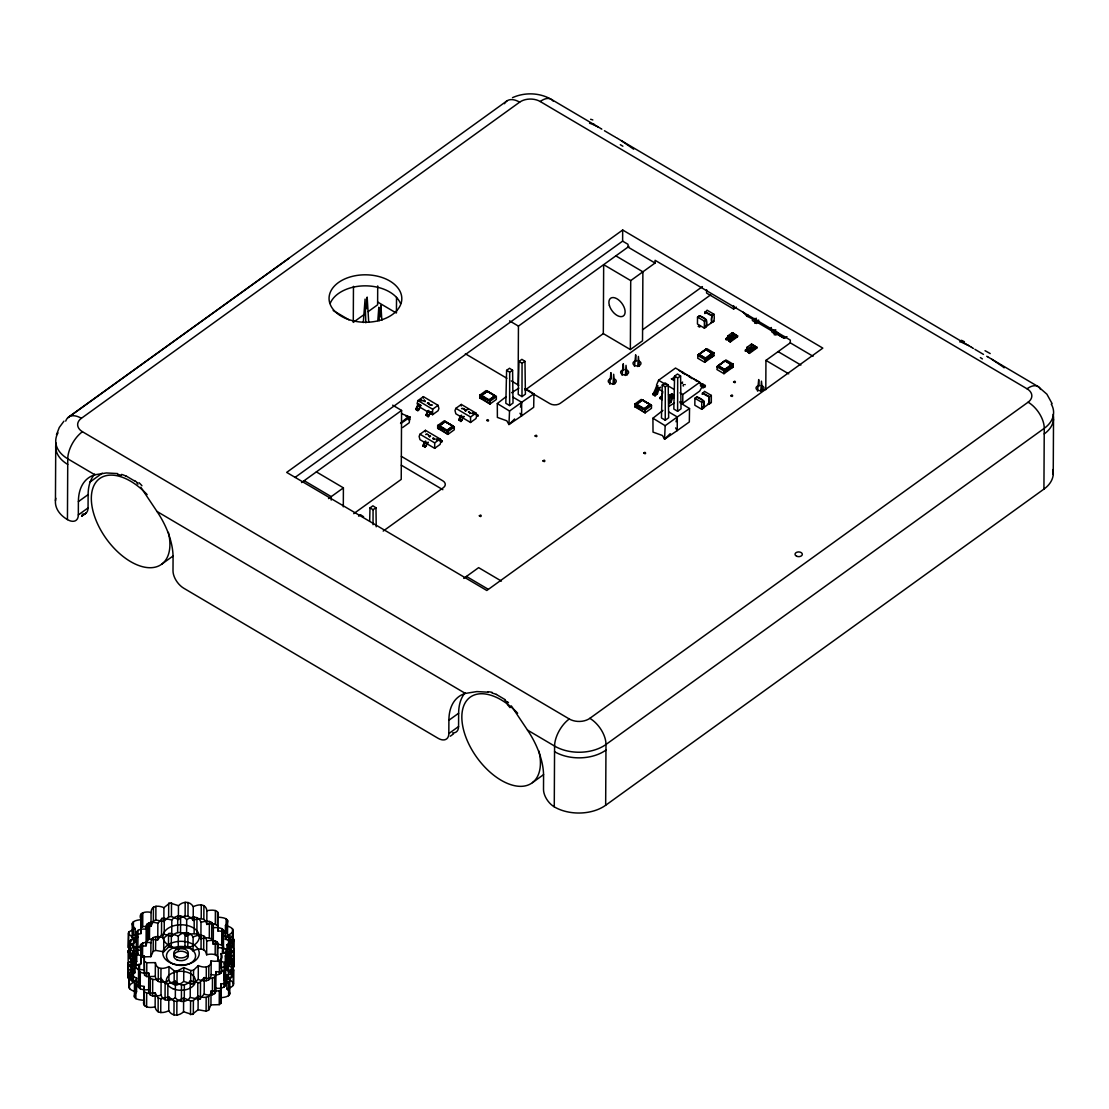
<?xml version="1.0" encoding="UTF-8"?>
<svg xmlns="http://www.w3.org/2000/svg" width="1109" height="1109" viewBox="0 0 1109 1109"><rect width="100%" height="100%" fill="white"/><g stroke="black" fill="none" stroke-linecap="round" stroke-linejoin="round"><path stroke-width="1.5" d="M731.316 340.116L731.33 338.051L735.877 334.766L732.328 332.672L727.781 335.958L727.421 337.801L731.316 340.116L736.21 336.609L735.877 334.766M750.557 351.47L750.557 349.404L755.104 346.119L751.555 344.026L747.009 347.311L746.662 349.155L750.557 351.47L755.437 347.949L755.104 346.119M373.04 524.709L373.068 509.683L375.979 507.811L372.901 505.815L369.99 507.908L369.671 521.091M509.627 405.534L509.683 372.125L512.594 370.267L509.53 368.271L506.605 370.351L505.829 403.288L509.627 405.534L513.023 403.066L512.594 370.267M521.992 396.606L522.062 363.211L524.973 361.34L521.895 359.344L518.984 361.437L518.208 394.374L521.992 396.606L525.403 394.152L524.973 361.34M665.248 420.2L665.303 386.805L668.214 384.934L665.15 382.952L662.239 385.031L661.463 417.968L665.248 420.2L668.658 417.746L668.214 384.934M677.613 411.287L677.682 377.878L680.593 376.02L677.516 374.024L674.605 376.117L673.828 409.055L677.613 411.287L681.023 408.819L680.593 376.02M55.741 445.527L55.45 500.713M1053.231 474.472L1053.522 419.299M94.667 474.125A63.698 36.001 54.2 0 0 88.124 494.6L88.055 507.922L78.323 514.936A14.556 8.22 54.2 0 1 67.441 519.594L67.76 458.807A36.389 23.733 0.3 0 1 58.001 432.87M78.323 514.936L78.392 501.628A63.698 36.001 54.2 0 1 94.861 474.791L106.367 472.947L117.623 473.571M161.027 995.078C156.3 996.7 147.705 997.518 148.661 989.644C143.976 990.476 134.563 989.214 139.457 981.992C133.496 981.202 126.592 978.526 134.328 972.87L128.2 968.989L128.173 950.565L133.842 946.615C126.066 941.486 131.236 938.172 137.89 937.299C132.401 930.493 141.176 928.275 146.166 929.259C144.322 921.537 153.375 921.468 157.852 923.298L162.773 918.016L171.812 919.985C175.707 914.745 182.569 914.592 186.686 919.666C191.441 916.408 198.761 915.479 200.992 922.341L200.909 938.893C205.636 937.271 214.217 936.453 213.275 944.327C217.946 943.496 227.373 944.757 222.465 951.979C228.44 952.77 235.344 955.445 227.608 961.101C235.219 963.582 236.356 967.921 228.177 970.805C235.815 976.17 230.908 979.053 224.129 980.12C229.577 986.941 220.885 989.117 215.853 988.161C217.433 995.979 208.977 995.771 204.167 994.121L199.246 999.389L190.207 997.435C186.312 1002.675 179.45 1002.827 175.333 997.753C170.578 1001.011 163.259 1001.94 161.027 995.078L161.11 978.512C156.355 980.093 147.816 980.994 148.745 973.078C143.99 973.882 134.716 972.676 139.54 965.426C133.413 964.262 126.828 962.265 134.411 956.318L128.284 952.437L128.187 950.676M221.232 989.464L219.305 990.85L211.015 991.099C210.973 998.738 203.002 998.169 198.164 995.951L198.081 1009.744L192.093 1014.513L183.553 1011.741C179.131 1016.094 172.186 1016.634 168.748 1010.715C163.938 1013.169 156.119 1014.236 155.135 1006.764C150.852 1008.123 141.093 1007.998 144.045 1000.263C138.764 999.971 130.266 998.89 136.559 991.862C129.85 990.476 125.137 986.76 133.413 982.366L128.173 977.972L128.242 964.178L128.547 962.307L134.993 958.925C128.034 952.603 135.062 950.427 140.995 950.066C136.92 942.719 146.471 941.402 150.907 942.872C150.963 935.234 158.92 935.802 163.772 938.02L169.76 933.251L178.313 936.024C182.722 931.671 189.667 931.13 193.118 937.05L193.035 950.843C197.859 948.389 205.678 947.322 206.648 954.794C210.932 953.435 220.691 953.56 217.738 961.295C223.02 961.586 231.518 962.667 225.224 969.696C231.947 971.082 236.647 974.797 228.371 979.192C236.369 983.045 234.47 986.677 226.86 988.84C233.68 995.3 226.943 997.185 220.857 997.698L221.093 1003.298L220.927 983.905C226.874 983.544 233.888 981.354 226.943 975.047C234.553 973.203 236.439 968.989 228.44 965.398C236.716 960.644 232.017 957.788 225.293 955.903C231.545 948.763 223.214 948.043 217.808 947.502C220.497 939.642 211.389 939.877 206.718 941C205.733 933.515 197.957 934.624 193.118 937.05M146.776 976.585L144.641 975.324L144.198 969.918C138.93 969.626 130.432 968.545 136.726 961.517C130.003 960.131 125.303 956.415 133.579 952.021L128.339 947.627L128.408 933.82L128.699 931.962L135.159 928.58C128.2 922.258 135.215 920.082 141.162 919.721C137.086 912.374 146.624 911.057 151.074 912.513C151.115 904.875 159.086 905.457 163.924 907.675L169.927 902.906L178.466 905.665C182.888 901.326 189.833 900.785 193.271 906.691L193.202 920.484C198.012 918.044 205.83 916.977 206.815 924.449C211.431 923.284 220.594 923.104 217.905 930.95C223.172 931.227 231.67 932.322 225.377 939.351C232.1 940.737 236.813 944.438 228.523 948.847C236.467 952.631 234.678 956.485 227.026 958.495C233.777 965.052 227.151 966.785 221.024 967.353C224.697 974.894 216.033 975.712 211.098 974.548C211.057 982.186 203.099 981.617 198.248 979.386L192.245 984.168L183.706 981.396C179.298 985.749 172.352 986.289 168.901 980.37L168.984 966.577C164.146 969.016 156.369 970.098 155.371 962.626L146.776 962.751L146.776 976.585L155.288 976.419C156.272 983.891 164.09 982.824 168.901 980.37M128.173 977.972L128.547 962.307M128.339 947.627L128.699 931.962M128.894 986.899L128.977 973.092L133.496 968.573L128.242 964.178M129.06 956.54L129.129 942.747L133.648 938.228L128.408 933.82M129.503 988.729L129.004 973.217M129.656 958.384L129.836 941.693M128.2 968.989L128.09 967.117L133.745 963.166L129.753 958.245L130.626 939.891M130.82 977.764L130.904 961.212M131.805 979.524L131.888 962.972M128.478 976.1L134.924 972.718L132.013 967.492L132.082 953.698M128.63 945.755L135.076 942.373L132.165 937.133L132.248 923.34M132.082 967.381L133.177 965.773L133.246 951.979M132.234 937.036L133.343 935.428L133.413 921.634M133.413 982.366L133.496 968.573M133.579 952.021L133.648 938.228M133.745 963.166L133.842 946.615M134.328 972.87L134.411 956.318M134.411 997.074L134.494 983.281L136.629 978.069L129.573 974.936M134.577 966.729L134.646 952.936L136.795 947.71L129.725 944.577L129.157 942.872M134.924 972.718L134.993 958.925M135.076 942.373L135.159 928.58M135.852 998.71L135.922 984.917L134.494 983.281M136.019 968.351L136.088 954.558L134.646 952.936M130.543 956.457L137.807 953.851L136.324 948.375L136.407 931.81M136.559 991.862L136.629 978.069M136.726 961.517L136.795 947.71M137.807 953.851L138.015 930.271M138.445 987.357L138.542 970.805M139.457 981.992L139.54 965.426M140.219 988.84L140.302 972.288M133.177 965.773L140.926 963.86L140.704 944.508M133.343 935.428L141.079 933.515L140.871 914.163M140.926 963.86L140.995 950.066M141.079 933.515L141.162 919.721M140.746 958.218L141.536 957.635L141.675 943.801M140.912 927.873L141.689 927.29L141.827 913.442M141.661 957.552L142.548 956.915L142.631 943.121M141.813 927.193L142.714 926.569L142.784 912.776M144.045 1000.263L144.115 986.469L135.922 984.917M144.198 969.918L144.281 956.124L136.088 954.558M144.475 1005.669L144.115 986.469M144.641 975.324L144.281 956.124M136.324 948.375L137.932 946.823L146.083 945.811L146.166 929.259M146.624 1006.93L146.693 993.137L144.558 991.876M146.083 945.811L147.275 940.307L147.358 923.755M147.275 940.307L148.259 939.794L148.495 923.159M148.661 989.644L148.745 973.078M148.412 939.711L149.465 939.198L149.618 922.605M150.242 994.953L150.325 978.401M142.548 956.915L150.838 956.665L150.907 942.872M142.714 926.569L151.004 926.306L151.074 912.513M152.626 996.007L152.709 979.455M150.838 956.665L153.194 951.328L153.264 937.535M151.004 926.306L153.361 920.983L153.43 907.176M155.135 1006.764L155.205 992.971L146.693 993.137M155.288 976.419L155.371 962.626M153.194 951.328L155.523 950.455L155.759 936.606M153.361 920.983L155.842 920.04L155.912 906.247M149.535 939.171L157.769 939.85L157.852 923.298M158.116 1011.824L158.185 998.031L155.205 992.971M158.268 981.479L158.337 967.686M160.736 1012.6L160.805 998.807L158.185 998.031M160.888 982.241L160.971 968.448M157.769 939.85L161.512 934.859L161.595 918.307M155.676 950.399L163.702 951.813L163.772 938.02M155.842 920.04L163.855 921.468L163.924 907.675M200.909 938.893C198.663 932.031 191.344 932.96 186.589 936.218C182.472 931.144 175.624 931.297 171.729 936.537L164.215 934.235L164.298 917.684M165.047 999.819L165.13 983.267L161.11 978.512M167.806 1000.346L167.889 983.794L175.416 981.202C179.547 986.261 186.395 986.109 190.291 980.869L199.329 982.837L204.25 977.57C209.033 979.219 217.544 979.427 215.936 971.609C220.927 972.593 229.702 970.361 224.212 963.569C230.866 962.681 236.037 959.382 228.26 954.239C236.439 951.106 235.302 947.294 227.692 944.549C235.441 938.713 228.537 936.509 222.562 935.428C227.345 928.164 218.168 926.999 213.358 927.776C214.314 919.888 205.733 920.72 200.992 922.341M163.702 951.813L168.471 947.225L168.54 933.431M163.855 921.468L168.623 916.88L168.707 903.086M168.748 1010.715L168.818 996.922L160.805 998.807M193.035 950.843C189.597 944.923 182.652 945.464 178.244 949.817L171.285 946.85L171.354 933.043M193.202 920.484C189.75 914.578 182.819 915.119 178.397 919.458L171.438 916.491L171.507 902.698M171.729 936.537L171.812 919.985M173.974 1014.943L174.044 1001.15L168.818 996.922M174.127 984.598L174.196 970.805L168.984 966.577M175.333 997.753L175.416 981.202M176.83 1015.151L176.899 1001.344L183.623 997.948L190.582 1000.914L193.396 1000.54L198.164 995.951M176.983 984.792L177.066 970.999L183.775 967.602L190.734 970.569L193.548 970.195L198.317 965.592C203.169 967.81 211.126 968.393 211.181 960.754C215.617 962.21 225.169 960.907 221.093 953.56C227.04 953.199 234.054 951.009 227.095 944.702C234.706 942.858 236.591 938.644 228.593 935.053C236.827 930.52 232.238 927.055 225.46 925.558C231.601 918.432 223.45 917.587 217.974 917.157C220.261 909.075 212.249 909.837 206.884 910.655C205.886 903.156 198.123 904.292 193.271 906.691M177.648 932.558L177.745 916.006M178.244 949.817L178.313 936.024M178.397 919.458L178.466 905.665M180.531 932.503L180.615 915.951M181.405 1001.469L181.488 984.917M183.553 1011.741L183.623 997.948M183.706 981.396L183.775 967.602M184.274 1001.413L184.357 984.847M184.953 946.407L185.037 932.614M185.12 916.062L185.189 902.269M186.589 936.218L186.686 919.666M187.823 946.615L187.892 932.821M187.975 916.27L188.045 902.476M190.207 997.435L190.291 980.869M190.512 1014.707L190.582 1000.914M190.665 984.362L190.734 970.569M193.313 1014.333L193.396 1000.54M193.479 983.988L193.548 970.195M194.13 933.626L194.214 917.074M196.889 934.152L196.972 917.6M197.721 999.736L197.804 983.184M198.248 979.386L198.317 965.592M200.424 999.098L200.507 982.546M201.048 948.957L201.117 935.164M201.214 918.612L201.283 904.819M203.682 949.734L203.751 935.941M203.834 919.389L203.904 905.596M204.167 994.121L204.25 977.57M198.081 1009.744L206.108 1011.158L206.177 997.365M206.26 980.813L206.329 967.02M206.648 954.794L206.718 941M206.815 924.449L206.884 910.655M206.108 1011.158L208.589 1010.23L208.658 996.436M208.755 979.885L208.825 966.091M209.31 937.964L209.393 921.413M208.589 1010.23L210.946 1004.893L211.015 991.099M211.098 974.548L211.181 960.754M211.694 939.018L211.777 922.466M212.401 994.801L212.484 978.249M213.275 944.327L213.358 927.776M214.661 993.664L214.744 977.098M215.174 954.627L215.243 940.834M215.326 924.282L215.396 910.489M215.853 988.161L215.936 971.609M217.309 955.889L217.378 942.096M217.461 925.544L217.544 911.75M217.738 961.295L217.808 947.502M217.905 930.95L217.974 917.157M210.946 1004.893L219.235 1004.643L219.305 990.85M219.388 974.298L219.471 960.491M220.857 997.698L220.927 983.905M221.024 967.353L221.093 953.56M221.315 972.898L221.384 959.105M221.717 945.131L221.8 928.58M222.465 951.979L222.562 935.428M223.477 946.615L223.574 930.063M224.004 987.149L224.087 970.597M224.129 980.12L224.212 963.569M225.224 969.696L225.293 955.903M225.377 939.351L225.46 925.558M225.598 985.596L225.695 969.044M225.931 962.848L226 949.054M226.097 932.503L226.167 918.709M226.86 988.84L226.943 975.047M227.026 958.495L227.095 944.702M227.373 964.483L227.442 950.69M227.525 934.125L227.608 920.331M227.608 961.101L227.692 944.549M228.177 970.805L228.26 954.239M228.371 979.192L228.44 965.398M228.523 948.847L228.593 935.053M228.606 995.785L228.676 981.992M228.773 965.426L228.842 951.633M229.771 994.066L229.854 980.273M229.937 963.721L230.284 938.006M231.116 956.208L231.199 939.656M231.393 977.514L231.476 960.962M232.183 975.726L232.405 959.146M232.446 942.484L232.516 928.69M232.89 974.672L232.959 960.865M233.042 944.314L233.112 930.52M233.32 985.457L233.389 971.65M233.472 955.099L233.542 941.305M233.611 983.586L233.68 969.793M233.736 964.982L233.847 939.448M233.833 966.854L233.93 950.302M331.217 500.09L331.231 496.638L304.185 480.668M343.305 506.827L343.402 487.849L316.356 471.893M353.466 286.344L353.272 322.372L364.099 314.568M377.712 285.942L377.614 304.809L368.146 311.643M396.44 312.932L396.523 297.406M392.669 405.173L401.583 410.427L401.222 479.393L353.716 513.661M417.067 403.856L417.954 400.571L423.375 396.648L438.069 405.326L438.914 408.569L438.055 410.76L432.607 414.683L419.382 406.878M437.667 428.296L437.681 425.537L444.016 420.976L454.288 427.034L454.274 429.793L447.953 434.368L437.667 428.296L440.051 429.058L438.984 425.385L437.681 425.537L447.967 431.609L447.953 434.368L440.051 428.781M438.984 425.385L438.499 426.022L438.984 425.385L447.634 430.5L447.967 431.609L454.288 427.034L444.834 421.17M447.149 430.846L447.967 431.609M140.801 487.239L156.993 511.457A63.698 36.001 54.2 0 1 173.073 557.494L173.004 570.816A14.556 8.22 54.2 0 0 183.761 588.227L437.958 738.22A14.556 8.22 54.2 0 0 448.826 733.576L448.895 720.254A63.698 36.001 54.2 0 1 465.364 693.416L476.87 691.572L488.126 692.196M453.484 426.286L454.288 427.034M452.666 732.897A14.556 8.22 54.2 0 0 458.572 726.547L458.641 713.226A63.698 36.001 54.2 0 1 465.17 692.751M479.726 397.965L479.74 395.206L486.075 390.631L496.347 396.703L496.333 399.462L489.998 404.023L479.726 397.965L482.11 398.727L481.043 395.054L479.74 395.206L490.012 401.264L489.998 404.023L482.11 398.45M481.043 395.054L480.544 395.677L481.043 395.054L489.693 400.155L490.012 401.264L496.347 396.703L486.879 390.839M489.208 400.515L490.012 401.264M495.543 395.941L496.347 396.703M518.139 384.74L518.444 326.115L628.955 246.406M525.763 388.899L533.928 393.875L521.674 402.29L521.604 415.93L508.948 424.525L506.813 420.81L497.387 417.414L497.303 403.565L506.037 396.703M1052.843 469.578A36.389 23.733 0.3 0 1 1043.929 489.111L605.666 805.259A36.389 23.733 0.3 0 1 554.264 806.853L554.583 746.066A21.833 11.035 -59.5 0 1 569.277 718.979A14.556 9.496 0.3 0 0 589.836 718.341L1028.112 402.193A14.556 9.496 0.3 0 0 1027.031 388.788L540.208 101.515A14.556 9.496 0.3 0 0 519.65 102.167A21.833 12.338 54.2 0 0 504.512 103.719M603.31 333.615L603.67 264.649L630.716 280.605L630.356 349.571L603.31 333.615L525.07 390.049M605.666 805.259L605.985 744.472A21.833 12.338 54.2 0 0 589.836 718.341M295.008 477.452L622.62 241.138L622.676 230.007L822.823 348.115L486.809 590.487L286.677 472.392L622.676 230.007M634.861 406.781L634.875 404.023L641.21 399.448L651.482 405.52L651.468 408.278L645.133 412.839L634.861 406.781L637.231 407.544L636.178 403.87L634.875 404.023L645.147 410.08L645.133 412.839L637.245 407.266M636.178 403.87L635.679 404.494L636.178 403.87L644.828 408.971L645.147 410.08L651.482 405.52L642.014 399.656M644.343 409.332L645.147 410.08M650.678 404.757L651.482 405.52M630.716 280.605L655.059 263.041L655.072 260.296L790.301 340.089L790.287 342.833L765.945 360.397L765.792 389.716M680.025 402.733L689.548 408.556L677.294 416.97L677.225 430.597L664.568 439.192L662.433 435.49L653.021 432.094L652.924 418.232L662.905 410.399M706.225 348.988L698.434 354.617L697.686 358.179L704.728 362.324L713.974 355.656L713.988 352.884L706.96 348.739L697.7 355.421L704.742 359.566L704.728 362.324L705.892 360.772L704.936 358.443L712.727 352.828L713.988 352.884L704.742 359.566L704.936 358.443M698.434 354.617L697.7 355.421M702.385 393.792A16.288 8.234 -59.5 0 1 702.51 393.113L702.787 393.002A16.288 10.619 0.3 0 0 709.067 396.703L709.33 397.147A16.288 8.234 -59.5 0 0 709.303 403.551L703.674 407.599A16.288 8.234 -59.5 0 0 703.716 401.195L701.761 402.317L701.72 409.304L694.83 405.229L694.899 398.27L696.785 396.883L703.674 400.959L703.91 406.989L701.72 409.304L703.647 407.96M706.308 319.78L704.395 321.139L704.354 328.125L697.45 324.05L697.533 317.105L699.405 315.718L706.308 319.78L706.544 325.824L704.354 328.112L706.281 326.795L705.227 325.894M706.599 289.657L706.585 293.095L733.631 309.051L736.334 307.11M712.269 356.876L711.728 356.28L705.892 360.508M713.267 353.147L713.988 352.884M725.466 360.342L717.675 365.97L716.927 369.533L723.955 373.678L733.215 366.996L733.229 364.237L726.201 360.092L716.941 366.76L723.969 370.919L723.955 373.678L725.12 372.125L724.163 369.796L731.954 364.168L733.229 364.237L723.969 370.919L724.163 369.796M717.675 365.97L716.941 366.76M734.81 335.029L737.54 335.722L737.54 336.748L730.207 342.043L728.876 340.324L726.076 339.604L726.09 338.578L729.805 336.013M730.207 342.043L728.821 339.271L726.09 338.578M731.51 368.23L730.97 367.633L725.12 371.848M731.898 337.108L731.885 338.134L733.257 336.138L731.746 335.237L730.387 336.221L731.898 337.108L733.257 336.138M732.494 364.487L733.229 364.237M733.409 334.322L733.423 333.296L732.522 334.059M733.631 309.051L733.645 305.627M751.75 345.412L752.651 344.636L754.037 346.382L756.782 347.075L756.768 348.101L749.434 353.383L748.104 351.678L745.317 350.957L746.329 349.321M749.434 353.383L748.062 350.624L745.317 349.931M751.126 348.462L751.126 349.487L752.484 347.477L750.973 346.59L749.629 347.574L751.126 348.462L752.484 347.477M752.651 345.661L752.651 344.636M1043.929 489.111L1044.248 428.324A36.389 23.733 0.3 0 0 1051.263 404.092M777.714 333.047L772.446 329.941L771.254 330.565L771.268 327.488M732.314 334.294L732.328 332.672M751.542 345.648L751.555 344.026M533.928 393.875L533.692 407.28L521.604 415.93L519.996 413.241M689.548 408.556L689.327 421.961L677.225 430.597L675.617 427.922M656.459 385.253L658.566 380.262L675.52 368.036L699.724 382.328L701.775 387.346L699.696 391.089L682.756 403.302L679.9 401.624M430.098 404.993L431.096 405.229L430.209 405.035M425.371 431.914L425.426 430.306L440.121 438.97L440.98 441.132L440.107 444.418L434.673 448.341L419.964 439.649L419.119 436.419L419.992 434.229L425.426 430.306M432.607 414.683L432.649 409.221L438.069 405.326M434.673 448.341L434.7 442.879L440.121 438.97M461.247 406.046L461.302 404.425L475.997 413.103L476.842 415.251L475.969 418.537L470.535 422.46L455.827 413.782L454.995 410.552L455.868 408.348L461.302 404.425M470.535 422.46L470.563 416.998L475.997 413.103M446.608 430.805L439.039 426.119L445.374 421.503L452.943 426.022L446.608 430.805L439.039 426.119L445.374 421.503M488.667 400.474L481.098 395.774L487.433 391.172L495.002 395.677L488.667 400.474L481.098 395.774L487.433 391.172M643.802 409.29L636.219 404.591L642.568 399.975L650.137 404.494L643.802 409.29L636.219 404.591L642.568 399.975M701.29 385.267L702.912 388.025L705.296 386.639L705.338 385.544L703.217 384.296L701.387 385.405M423.319 398.27L423.375 396.648M682.562 373.22L682.603 372.125L684.669 374.468M689.438 377.282L689.479 376.187L691.545 378.529M696.3 381.33L696.341 380.248L698.462 381.607M703.217 384.296L703.175 385.391L705.296 386.639M366.649 308.732L367.162 297.087L368.729 322.317M380.401 316.841L380.9 305.197L381.843 320.335M415.709 409.401L418.592 403.995L420.796 405.381L418.966 409.637L417.843 410.663L415.709 409.401L418.592 403.995M513.19 397.285L521.674 402.29L509.544 411.037L508.948 424.525L514.631 418.952M668.824 411.966L677.294 416.97L665.178 425.717L664.568 439.192L670.252 433.619M682.756 403.302L682.797 394.527L699.724 382.328M467.887 409.692L467.055 409.595M613.014 384.393L613.665 374.26L614.649 384.102M625.379 375.48L626.031 365.332L627.029 375.175M637.758 366.552L638.396 356.419L639.394 366.247M760.802 391.311L761.453 381.163L762.438 391.006M441.202 442.228L442.339 441.091L438.457 438.693M476.135 414.724L477.064 416.346L478.173 415.764L476.08 413.962L475.22 414.406M755.867 323.232L756.227 318.186M775.33 334.724L775.69 329.678M363.295 322.553L365.083 299.097L365.818 322.816M377.809 320.612L378.821 307.207L379.236 320.751M609.742 384.227L610.92 372.638L611.322 379.042M622.107 375.299L623.286 363.724L623.688 370.129M634.487 366.386L635.665 354.797L636.053 361.201M757.53 391.13L758.708 379.555L759.111 385.96M420.408 400.446L421.503 399.85L422.307 400.876L420.519 400.307M437.639 439.164L436.405 439.899C435.033 437.306 436.724 440.148 437.542 439.719M473.529 413.144L471.727 413.269L473.418 413.837L473.224 412.728L473.418 413.837M713.96 314.235L712.075 315.621C709.524 324.785 715.638 324.785 713.96 314.235L707.098 310.201L704.825 313.071M702.191 394.249L704.465 391.366L711.326 395.414L709.441 396.8L709.413 403.801L708.332 403.524M756.56 323.523L757.003 320.238M776.037 335.015L776.466 331.73M401.513 413.629L409.983 417.15L409.207 422.779L402.581 427.561M698.92 354.533L705.74 349.404L712.782 353.771L705.962 358.47L698.92 354.533L705.74 349.404L712.782 353.771M718.161 365.887L724.981 360.744L732.009 365.124L725.189 369.824L718.161 365.887L724.981 360.744L732.009 365.124M428.823 435.698L429.779 435.629L429.017 435.851M464.463 409.623L465.558 409.623M520.426 407.1L521.674 402.29M676.046 421.767L677.294 416.97M428.781 402.9L427.478 403.08L428.531 402.622M429.28 436.641L430.597 436.211L429.543 436.835M713.96 321.194L710.966 322.359A16.288 10.619 0.3 0 0 711.659 322.483L711.923 322.372A16.288 8.234 -59.5 0 1 711.964 315.968L711.687 315.538A16.288 10.619 0.3 0 1 705.407 311.823L705.144 311.948A16.288 8.234 -59.5 0 0 704.867 313.584M432.967 438.651C433.231 437.265 433.536 437.708 432.815 438.665M662.738 392.572L661.726 395.816L659.758 397.687L661.907 399.905L661.879 398.866L659.758 397.687M670.127 395.012L668.602 399.878L670.585 401.403L668.782 403.953L671.167 401.915L672.844 396.786L674.341 395.331L671.777 393.806L670.127 395.012L672.29 396.273L674.341 395.331M417.843 410.663L420.796 405.381L418.564 404.508M425.995 415.473L428.836 410.455L427.852 411.009L425.967 414.974L428.129 416.734L431.138 411.689L428.129 416.734M422.903 446.095L425.745 441.077L424.761 441.632L422.876 445.582L425.038 447.343L428.046 442.311L425.038 447.343M458.779 420.214L461.621 415.196L460.637 415.75L458.752 419.715L460.914 421.475L463.909 416.429L460.914 421.475M652.924 394.596L656.376 386.902L657.928 385.669L655.294 392.517L652.924 394.596L655.031 395.844L657.429 393.806L659.093 388.677L660.59 387.221L658.538 388.15L655.031 395.844M671.777 393.806L669.046 400.626L671.167 401.915M670.585 401.403L672.29 396.273M56.476 434.756L59.29 427.464L63.948 421.157M429.488 403.967L428.282 403.842L429.322 404.203M431.304 405.035L430.486 405.048M426.771 434.437L427.866 434.423M462.647 408.556L463.839 408.68M700.347 385.766L701.886 383.936L699.737 382.66M771.254 330.565L758.695 323.163L759.457 322.275L746.995 316.245L742.947 312.031M704.742 359.566L705.476 358.762M723.969 370.919L724.704 370.115M424.692 400.987C425.856 402.844 423.985 400.806 425.094 400.806M685.21 384.629L685.057 384.615M659.8 398.644L662.17 396.578M400.529 423.167L407.474 417.386L409.983 417.15L400.848 423.486M711.326 395.414L711.326 402.373L709.358 403.842M466.071 410.593L465.406 410.968M464.532 409.526L465.655 409.789M221.038 1003.34L219.235 1004.643M709.427 403.801L711.326 402.373M730.748 339.881L729.043 341.142L730.748 339.881L729.251 338.98M749.989 351.22L748.284 352.496L749.989 351.22L748.478 350.333M712.727 353.48L705.962 358.47L698.961 354.242M730.207 341.017L737.54 335.722M731.968 364.833L725.189 369.824L718.202 365.582M749.448 352.357L756.782 347.075M786.96 336.651L784.465 338.3L777.908 334.655L779.031 333.823M711.895 322.483L706.308 326.42A16.288 8.234 -59.5 0 0 706.35 320.016L706.073 319.586A16.288 10.619 0.3 0 0 699.793 315.885L699.529 315.996A16.288 8.234 -59.5 0 1 699.64 316.481M67.76 417.788L507.021 100.85M65.722 421.101A21.833 12.338 54.2 0 1 81.387 418.301L519.65 102.167M89.607 482.318L102.25 473.196M78.392 501.628L88.124 494.6M161.956 564.01L173.087 555.983M301.565 482.567L401.583 410.427M431.789 405.367L432.413 404.924M328.527 498.593L343.402 487.849M425.662 434.548L426.286 434.104M461.524 408.68L462.148 408.223M642.582 329.775L702.413 286.607M630.356 349.571L642.527 340.796L642.887 271.816L615.842 255.86M383.201 531.072L443.406 487.641A7.375 4.81 0.3 0 0 442.865 480.849L401.347 456.353M710.647 294.869L560.281 403.329A7.375 4.81 0.3 0 1 549.87 403.648L524.668 388.788M746.995 316.245L748.339 315.275M681.134 383.173L682.631 382.092M782.968 337.483L784.313 336.498M463.756 578.385L478.631 567.642L501.407 581.088M448.895 720.254L458.641 713.226M448.826 733.576L458.572 726.547M450.282 736.224L453.526 733.881M532.459 782.635L543.59 774.609M68.744 416.984L289.019 258.314M424.151 400.169C423.07 402.678 424.206 399.905 424.373 400.169M433.91 439.414C434.714 436.988 434.021 439.746 433.799 439.33M469.786 413.546C470.632 411.009 469.759 413.99 469.661 413.463M358.595 516.142L360.536 514.742L363.6 516.739M726.076 339.604L727.088 338.897M745.317 350.957L746.315 350.25M86.266 512.913L81.609 516.198L85.601 513.439M488.653 400.141L495.002 395.677L487.419 391.435M446.608 430.486L452.943 426.022L445.361 421.767M643.788 408.958L650.137 404.494L642.555 400.252M463.077 408.902L463.742 408.556M511.637 392.711L518.818 388.205M668.699 406.49L674.438 402.886M705.338 385.544L703.522 386.667L701.886 383.936M683.338 384.671L683.837 384.573M478.215 415.223L477.355 415.681L476.482 414.087M442.297 441.645L440.204 439.829L439.344 440.287L442.339 441.091M408.445 419.84L409.859 419.16M711.728 356.557L713.974 355.656M730.97 367.911L733.215 366.996M512.497 97.661C524.446 92.269 538.974 92.56 550.508 98.923M439.469 440.883L440.259 440.606M439.455 440.37L440.606 439.954L441.493 441.548M709.192 403.676L709.108 403.676A16.288 10.619 0.3 0 1 708.332 403.413M161.512 934.859L164.215 934.235M426.937 434.312L427.963 434.589M168.623 916.88L171.438 916.491M168.471 947.225L171.285 946.85M682.479 383.381L681.453 382.938L682.201 383.409M466.334 410.538L465.156 410.774M177.066 970.999L174.196 970.805M176.899 1001.344L174.044 1001.15M683.532 385.987L682.992 385.766M167.889 983.794L165.13 983.267M959.687 341.835L960.81 342.099M589.558 123.293L591.069 123.695M634.875 404.023L635.679 404.217M479.74 395.206L480.557 395.4M437.681 425.537L438.499 425.745M405.728 416.014L409.983 417.15M121.533 474.416L122.725 474.749A49.572 42.419 -81.6 0 1 125.871 476.08M492.036 693.042L493.228 693.388A49.572 42.627 -72.3 0 1 496.485 694.4M674.272 380.623L673.898 380.345M961.947 342.445L968.628 345.592M591.818 123.945L598.125 126.967M735.919 336.138L737.54 336.748M755.16 347.477L756.768 348.101M712.075 315.621L705.185 311.546M709.441 396.8L702.552 392.725M125.941 475.886L134.494 480.932M496.444 694.511L505.011 699.571M460.845 416.208L463.063 417.275M417.774 405.395L420.006 406.462M428.06 411.467L430.292 412.534M424.969 442.075L427.201 443.156M777.908 334.655L784.465 338.3M146.707 962.709L144.78 961.572M459.597 418.925L461.76 420.145M426.826 414.184L428.989 415.404M423.735 444.806L425.884 446.012M983.503 354.409L974.936 349.349M674.605 376.117L677.682 377.878M662.239 385.031L665.303 386.805M518.984 361.437L522.062 363.211M506.605 370.351L509.683 372.125M416.527 408.126L418.675 409.36M369.99 507.908L373.068 509.683M616.202 137.641L617.394 138.32M986.719 356.266L987.911 356.959M656.376 386.902L658.538 388.15M656.972 387.429L659.093 388.677M654.712 392.045L656.833 393.293M460.637 415.75L462.8 417.026M427.852 411.009L430.015 412.285M424.761 441.632L426.923 442.893M658.566 380.262L665.691 384.449M668.547 386.126L674.244 389.495M679.942 392.849L682.797 394.527M455.868 408.348L470.563 416.998M417.954 400.571L432.649 409.221M419.992 434.229L434.7 442.879M551.52 99.463L600.704 128.478M988.202 357.126L1038.343 386.722L1046.882 394.18L1052.136 403.676M617.699 138.5L971.207 347.103M622.62 241.138L628.027 244.327L628.013 247.085L655.059 263.041M790.287 342.833L813.063 356.28M778.116 351.622L800.892 365.055M697.533 317.105L704.395 321.139M727.781 335.958L731.33 338.051M747.009 347.311L750.557 349.404M765.945 360.397L788.721 373.844M685.986 374.551L688.148 375.826M692.862 378.613L695.01 379.874M674.203 376.7L675.173 377.268M674.508 378.557L673.357 377.878L672.04 378.834L673.343 379.597M671.278 378.807L673.024 379.832M694.899 398.27L701.761 402.317M670.723 395.539L672.844 396.786M658.524 389.009L662.808 391.532M668.505 394.887L674.203 398.256M652.896 393.556L655.003 394.804M509.544 320.861L518.444 326.115M377.892 302.175L395.677 312.669M465.364 353.785L506.882 378.28M511.332 380.914L518.735 385.28M333.171 310.506L348.961 319.836M476.038 414.503L478.173 415.764M401.306 465.184L442.824 489.679M466.459 576.43L487.808 589.031M81.387 418.301A14.556 9.496 0.3 0 0 82.454 431.72L569.277 718.979M94.861 474.791L67.76 458.807A21.833 11.035 -59.5 0 1 82.454 431.72M156.993 511.457L465.364 693.416M511.304 705.879L527.496 730.082L554.583 746.066A36.389 23.733 0.3 0 0 605.985 744.472L1044.248 428.324A21.833 12.338 54.2 0 0 1028.112 402.193M459.888 419.174L462.037 420.45M458.752 419.715L460.873 420.976M416.818 408.362L418.966 409.637M415.681 408.902L417.802 410.164M425.967 414.974L428.102 416.235M424.012 445.056L426.161 446.317M422.876 445.582L425.01 446.844M679.11 370.489L681.55 371.945M417.428 405.229L419.576 406.504M971.429 347.242L972.343 347.782M600.926 128.602L601.827 129.157M427.104 414.433L429.252 415.723M604.433 130.723L613 135.783A49.572 1.109 29.5 0 1 615.537 137.197M655.294 392.517L657.429 393.806M991.806 359.261L1002.453 366.455M621.303 140.635L633.641 149.174M652.924 418.232L665.178 425.717M497.303 403.565L509.544 411.037M1003.021 366.899L1004.144 367.8M706.086 326.587L706.031 326.545A16.288 10.619 0.3 0 0 704.88 325.519M703.466 407.752L703.411 407.71A16.288 10.619 0.3 0 0 702.26 406.684M733.423 333.296L734.518 334.28M702.593 407.072L703.605 407.987M507.603 701.872L508.504 702.759M137.1 483.233L138.001 484.134M703.647 401.056L703.494 400.82A16.288 10.619 0.3 0 0 697.173 397.05L696.896 397.174A16.288 8.234 -59.5 0 1 697.02 397.66L696.785 396.883M699.405 315.718L699.543 316.425M748.062 350.624L748.104 351.678M728.821 339.271L728.876 340.324M758.611 320.016L758.695 323.163M774.221 329.9L774.304 334.876M754.744 318.408L754.827 323.384M375.979 507.811L376.228 526.803M1027.031 388.788A21.833 11.035 -59.5 0 1 1040.561 389.453M540.208 101.515A21.833 11.035 -59.5 0 1 553.141 101.113M605.958 750.072A36.389 23.733 0.3 0 1 554.555 751.68M67.732 464.421A36.389 23.733 0.3 0 1 56.115 443.101M1053.12 414.392A36.389 23.733 0.3 0 1 1044.221 433.938M330.163 303.464A36.389 23.733 0.3 0 1 365.318 285.845A36.389 23.733 0.3 0 1 400.543 303.603M554.264 806.853A14.556 8.22 54.2 0 1 543.507 789.442L543.576 776.12A63.698 36.001 54.2 0 0 527.496 730.082M67.441 519.594A36.389 23.733 0.3 0 1 55.838 498.288M507.395 704.52A57.668 43.514 83.8 0 1 509.988 707.639M504.734 700.001A49.572 41.477 -80.3 0 1 507.243 702.357M488.168 691.711A57.668 48.99 -89.4 0 1 492.146 692.363M117.554 474.347A57.668 47.742 76.1 0 1 121.38 475.373M134.73 480.571A49.572 42.378 -72.1 0 1 137.405 482.817M138.944 482.637A57.668 46.966 -86.5 0 1 141.938 485.714M590.612 119.287A57.668 10.757 41.9 0 1 592.816 119.966M594.188 124.43A49.572 1.816 33 0 1 593.786 124.125M620.333 144.697A57.668 7.181 32.4 0 1 622.87 146.236M985.028 350.707A57.668 14.985 34.6 0 1 990.198 353.577M961.378 340.297A49.572 2.759 31.2 0 1 964.4 341.711M972.995 348.184A49.572 1.359 30 0 1 973.494 348.462M980.37 357.583A57.668 5.157 35.9 0 1 982.408 358.928M88.055 507.922A14.556 8.22 54.2 0 1 82.163 514.271M538.891 751.001A52.872 29.888 54.2 0 1 502.793 781.193A52.872 29.888 54.2 0 1 462.592 709.691A52.872 29.888 54.2 0 1 517.653 713.212M168.388 532.375A52.872 29.888 54.2 0 1 132.29 562.568A52.872 29.888 54.2 0 1 92.075 491.065A52.872 29.888 54.2 0 1 147.137 494.586M758.043 321.042A1.636 1.067 0.3 0 1 758.168 322.553A1.636 1.067 0.3 0 1 755.853 322.636L752.872 320.875A1.636 1.067 0.3 0 1 752.761 319.364A1.636 1.067 0.3 0 1 755.063 319.295M778.061 333.338A1.636 1.067 0.3 0 1 775.33 334.114L772.349 332.367A1.636 1.067 0.3 0 1 772.224 330.856A1.636 1.067 0.3 0 1 774.539 330.787M777.52 332.534A1.636 1.067 0.3 0 1 777.964 332.963M761.273 385.613A4.006 2.606 0.3 0 1 763.214 389.675A4.006 2.606 0.3 0 1 756.685 389.509A4.006 2.606 0.3 0 1 759.069 385.544M638.229 360.855A4.006 2.606 0.3 0 1 640.17 364.916A4.006 2.606 0.3 0 1 633.641 364.75A4.006 2.606 0.3 0 1 636.025 360.799M626.114 369.838A4.006 2.606 0.3 0 1 627.625 373.983A4.006 2.606 0.3 0 1 621.137 373.525A4.006 2.606 0.3 0 1 623.923 369.685M613.748 378.765A4.006 2.606 0.3 0 1 615.495 382.716A4.006 2.606 0.3 0 1 609.188 382.841A4.006 2.606 0.3 0 1 610.491 378.821M479.338 515.837C482.013 518.333 481.694 513.245 479.351 515.782M486.712 420.436C489.554 422.848 488.695 417.941 486.726 420.325M535.079 435.989C538.059 438.374 536.895 433.494 535.092 435.892M542.966 460.928C545.67 463.423 545.309 458.294 542.966 460.928M643.761 453.082C646.616 455.549 645.757 450.49 643.761 453.082M698.337 326.323C700.666 328.902 700.957 323.911 698.365 326.226M730.762 395.747C733.451 398.228 733.063 393.182 730.762 395.691M733.576 381.995C736.279 384.49 735.752 379.403 733.59 381.94M468.497 411.966L469.481 412.298L468.497 411.966M427.533 403.219L428.462 403.205L427.533 403.219M173.115 963.887A14.556 9.496 0.3 0 0 195.558 956.471A14.556 9.496 0.3 0 0 174.404 947.474A14.556 9.496 0.3 0 0 173.115 963.887M177.066 959.923A7.278 4.741 0.3 0 0 188.294 956.208A7.278 4.741 0.3 0 0 177.717 951.716A7.278 4.741 0.3 0 0 177.066 959.923M172.976 988.729A14.556 9.496 0.3 0 0 195.434 981.313A14.556 9.496 0.3 0 0 174.265 972.302A14.556 9.496 0.3 0 0 172.976 988.729M171.23 946.573A18.201 11.866 0.3 0 0 199.301 937.299A18.201 11.866 0.3 0 0 172.838 926.043A18.201 11.866 0.3 0 0 171.23 946.573M171.146 963.125A18.201 11.866 0.3 0 0 199.204 953.851A18.201 11.866 0.3 0 0 172.754 942.595A18.201 11.866 0.3 0 0 171.146 963.125M177.08 957.164A7.278 4.741 0.3 0 0 188.308 953.449A7.278 4.741 0.3 0 0 177.731 948.957A7.278 4.741 0.3 0 0 177.08 957.164M345.648 318.394A36.389 23.733 0.3 0 0 401.763 299.86A36.389 23.733 0.3 0 0 348.864 277.361A36.389 23.733 0.3 0 0 345.648 318.394M796.706 556.274A3.646 2.37 0.3 0 0 802.32 554.431A3.646 2.37 0.3 0 0 797.024 552.171A3.646 2.37 0.3 0 0 796.706 556.274M609.423 305.599A10.924 6.169 54.2 0 0 623.286 316.037A10.924 6.169 54.2 0 0 618.337 299.693A10.924 6.169 54.2 0 0 609.423 305.599"/></g></svg>
